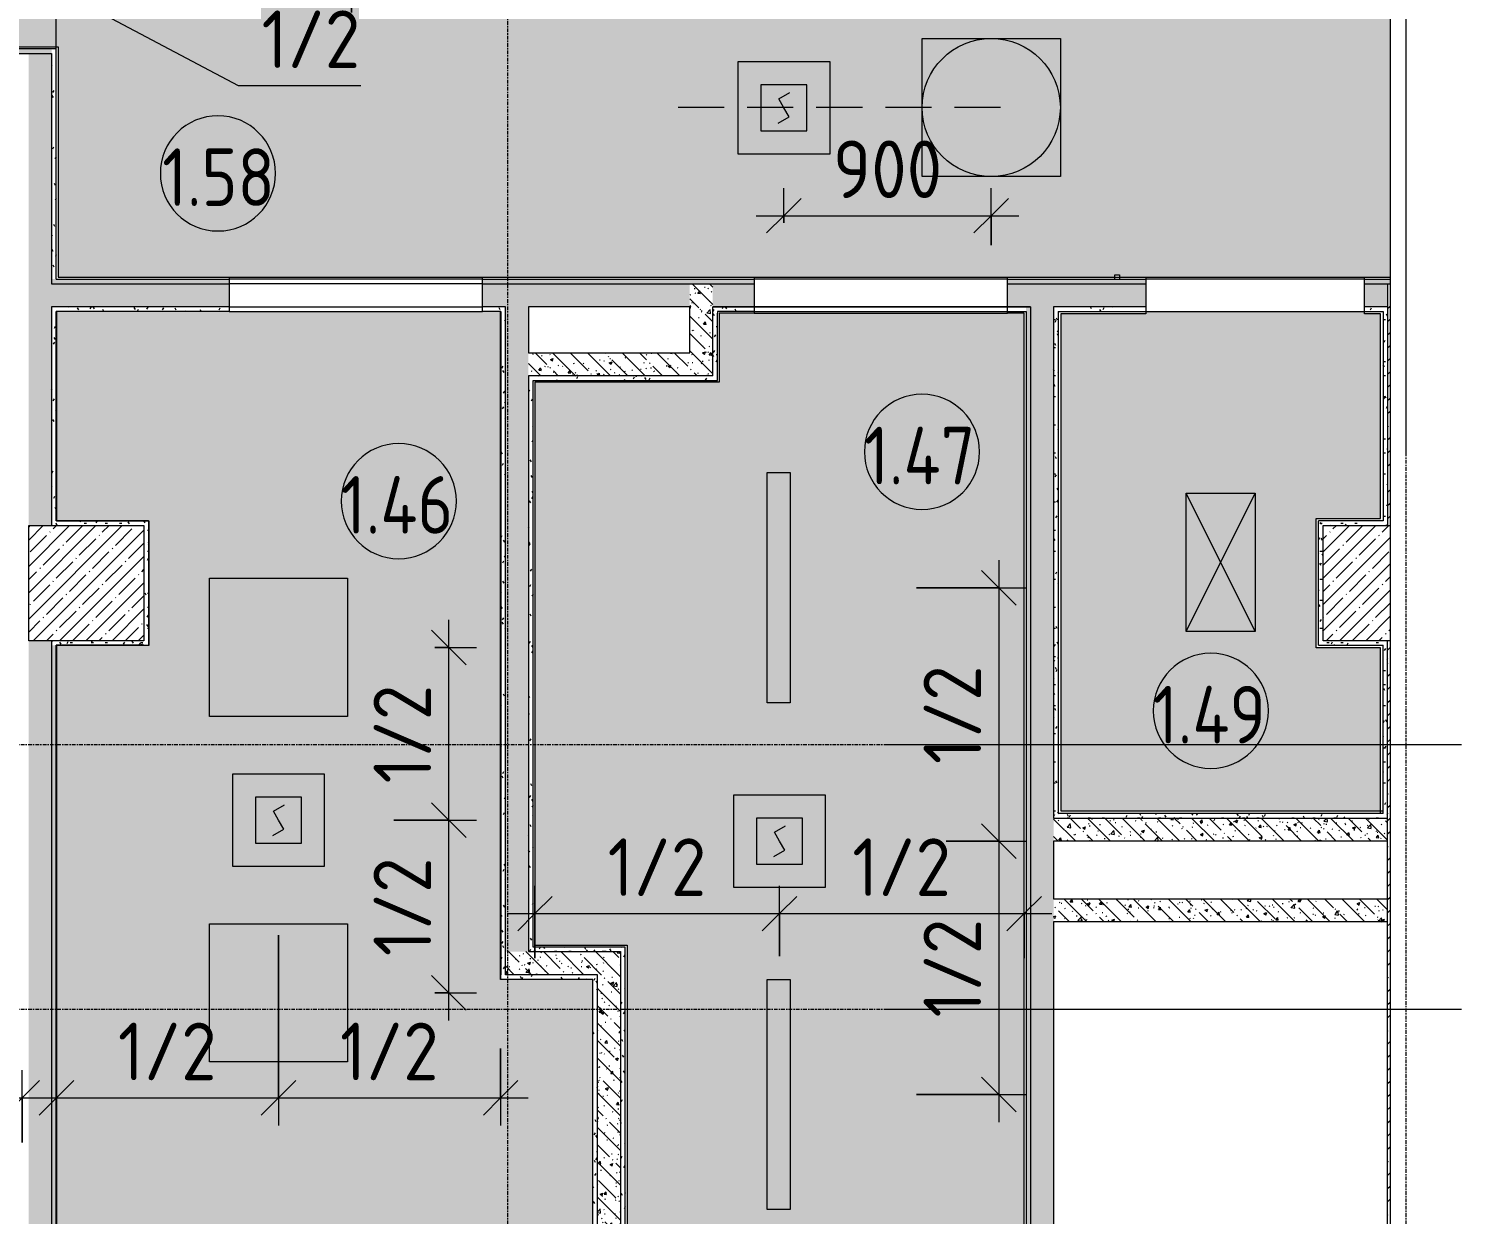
# Model space of a CAD drawing. Header units: millimetres. Extents: x 35928 to 232966, y -8553 to 29000.
# Drawn here: x 78580 to 84800, y 16109 to 21257 of the extents above; entities that cross this region are included whole.
import ezdxf

# ---------------------------------------------------------------- set-up
doc = ezdxf.new("R2010")
doc.units = ezdxf.units.MM
doc.linetypes.add('ADSK_Штрих_ш2 п1', pattern=[300, 200, -100])
doc.linetypes.add('Осевая', pattern=[31.75, 6.35, -4.7625, 15.875, -4.7625])
for name, color, linetype, lineweight in [('A-ANNO-DIMS', 7, 'Continuous', 9), ('A-ANNO-DIMS-100', 7, 'Continuous', 9), ('A-ANNO-NOTE', 7, 'Continuous', 9), ('A-AREA-IDEN', 7, 'Continuous', 9), ('A-DETL-2', 7, 'ADSK_Штрих_ш2 п1', 9), ('A-DETL-GENF', 7, 'Continuous', 9), ('A-WALL', 7, 'Continuous', 9), ('I-WALL', 7, 'Continuous', 9), ('Q-SPCQ', 7, 'Continuous', 9), ('S-COLS', 7, 'Continuous', 9), ('Оси', 7, 'Continuous', 9), ('Оси-2', 7, 'Осевая', 9)]:
    doc.layers.add(name, color=color, linetype=linetype, lineweight=lineweight)
for name, color, linetype, lineweight, true_color in [('A-CLNG-1', 7, 'Continuous', 9, 0xeaeaea), ('A-WALL-1', 7, 'Continuous', 9, 0x3c3c3c), ('A-WALL-FNSH-1', 7, 'Continuous', 9, 0x3c3c3c), ('I-WALL-1', 7, 'Continuous', 9, 0x535353), ('Q-SPCQ-4', 1, 'Continuous', 9, 0xff0000), ('S-COLS-1', 9, 'Continuous', 9, 0x808080), ('S-COLS-2', 7, 'Continuous', 9, 0x3c3c3c)]:
    doc.layers.add(name, color=color, linetype=linetype, lineweight=lineweight, true_color=true_color)
doc.layers.add('A-CLNG-PATT-1', color=7, linetype='Continuous', lineweight=9, transparency=1)
doc.styles.add('GOST Common', font='GOST_Common.ttf', dxfattribs={"width": 0.9, "height": 250})
doc.styles.add('ISOCPEUR', font='isocpeur.ttf', dxfattribs={"width": 0.9, "height": 250})
doc.dimstyles.new('ISO-2_5_0_9К_БОЛЬШОЙ', dxfattribs={"dimscale": 304.8, "dimtxt": 248.995294, "dimasz": 0.492126, "dimexe": 0.393701, "dimexo": 0.984252, "dimgap": 0, "dimtad": 1, "dimdec": 0, "dimrnd": 10, "dimzin": 0, "dimdsep": 46, "dimtxsty": 'ISOCPEUR', "dimblk1": 'OBLIQUE', "dimblk2": 'OBLIQUE', "dimsah": 1, "dimcen": 0.09, "dimdle": 0.393701, "dimazin": 0, "dimtfac": 1, "dimtdec": 4, "dimtix": 1, "dimtmove": 0, "dimatfit": 3, "dimfxl": 1, "dimtvp": 1, "dimtolj": 1, "dimtzin": 0, "dimarcsym": 2})
doc.dimstyles.new('ISO-2_5_0_9К_БОЛЬШОЙ_1', dxfattribs={"dimscale": 304.8, "dimtxt": 248.995294, "dimasz": 0.492126, "dimexe": 0.393701, "dimexo": 0.984252, "dimgap": 0, "dimtad": 1, "dimdec": 0, "dimrnd": 10, "dimzin": 0, "dimdsep": 46, "dimtxsty": 'ISOCPEUR', "dimblk1": 'OBLIQUE', "dimblk2": 'OBLIQUE', "dimsah": 1, "dimcen": 0.09, "dimdle": 0.393701, "dimazin": 0, "dimtfac": 1, "dimtdec": 4, "dimtix": 1, "dimtmove": 1, "dimatfit": 3, "dimfxl": 1, "dimtvp": 1, "dimtolj": 1, "dimtzin": 0, "dimarcsym": 2})
pattern_1 = [(135, (0, 0), (-75.43415, -75.43415), [106.68, -17.78, 3.556, -17.78]), (135, (0, 75.39), (-75.43415, -75.43415), []), (50, (0, 0), (127.52922, -11.15758), [13.335, -146.685]), (355, (0, 0), (-24.66966, 133.74002), [10.668, -117.348]), (100.451, (10.63, -0.93), (102.85973, 122.58178), [11.333, -124.663]), (46.184, (0, 35.56), (189.75516, -29.43036), [20.002, -220.027]), (96.636, (15.81, 33.1), (166.1822, 173.1996), [17, -186.995]), (351.184, (0, 35.56), (166.18393, 173.19757), [16.002, -176.022]), (21, (17.78, 26.67), (106.13027, -71.58603), [13.335, -146.685]), (326, (17.78, 26.67), (43.26188, 128.93175), [10.668, -117.348]), (71.451, (26.62, 20.7), (149.39198, 57.34505), [11.333, -124.663]), (37.5, (0, 0), (2.162228, 59.188357), [3.353, -112.573, 3.353, -115.773, -117.792]), (37.5, (0, 0), (2.162228, 59.188357), [-235.052, 3.353, -114.44]), (7.5, (0, 0), (46.773857, 70.126152), [3.353, -64.567, 3.353, -109.906, -44.894]), (7.5, (0, 0), (46.773857, 70.126152), [-181.178, 3.353, -41.542]), (327.5, (-39.65, 0), (94.91367, -4.010093), [3.353, -41.097, 3.353, -135.331, -184.023]), (327.5, (-39.65, 0), (94.91367, -4.010093), [-183.134, 3.353, -180.67]), (317.5, (-57.43, 0), (103.69057, 17.79882), [3.353, -54.432, 3.353, -88.748, -130.683]), (317.5, (-57.43, 0), (103.69057, 17.79882), [-149.885, 3.353, -127.33])]
pattern_2 = [(45, (0, 0), (-57.02463, 57.02463), []), (45, (57.025, 0), (-57.02463, 57.02463), [100.806, -20.161, 3.353, -16.808])]
pattern_3 = [(0, (0, 0), (121.92, 30.48), [10.058, -81.382, 10.058, -81.382, -487.68]), (0, (0, 0), (121.92, 30.48), [-182.88, 10.058, -172.822, 10.058, -81.382, -213.36]), (0, (0, 0), (121.92, 30.48), [-457.2, 10.058, -50.902, 10.058, -142.342]), (120, (45.72, 15.24), (-87.356454, 90.345817), [10.058, -81.382, 10.058, -81.382, -487.68]), (120, (45.72, 15.24), (-87.356454, 90.345817), [-182.88, 10.058, -172.822, 10.058, -81.382, -213.36]), (120, (45.72, 15.24), (-87.356454, 90.345817), [-457.2, 10.058, -50.902, 10.058, -142.342]), (240, (60.96, 76.2), (-34.563546, -120.825817), [10.058, -81.382, 10.058, -81.382, -487.68]), (240, (60.96, 76.2), (-34.563546, -120.825817), [-182.88, 10.058, -172.822, 10.058, -81.382, -213.36]), (240, (60.96, 76.2), (-34.563546, -120.825817), [-457.2, 10.058, -50.902, 10.058, -142.342])]

# ---------------------------------------------------------------- blocks, each defined once
blk = doc.blocks.new('BSC_Колонна _Прямоугольная - 500х500-V35-Сводный план потолков 1 этажа в осях 12-23')
at = {"layer": 'S-COLS-1'}
h = blk.add_hatch(dxfattribs=at)
h.set_pattern_fill('FP_49', color=256, style=0, pattern_type=2)
h.set_pattern_definition([(45, (-78830, -18850), (-57.02463, 57.02463), []), (45, (-78772.975, -18850), (-57.02463, 57.02463), [100.806, -20.161, 3.353, -16.808])])
h.paths.add_polyline_path([(-250, -250), (250, -250), (250, 250), (-250, 250)])
at = {"layer": 'S-COLS-2'}
for p, q in [((-250, 250), (250, 250)), ((-250, -250), (-250, 250)), ((250, 250), (250, -250)), ((250, -250), (-250, -250))]:
    blk.add_line(p, q, dxfattribs=at)
blk = doc.blocks.new('BSC_Колонна _Прямоугольная - 500х500-V36-Сводный план потолков 1 этажа в осях 12-23')
at = {"layer": 'S-COLS-1'}
h = blk.add_hatch(dxfattribs=at)
h.set_pattern_fill('FP_50', color=256, style=0, pattern_type=2)
h.set_pattern_definition([(45, (-84450, -18850), (-57.02463, 57.02463), []), (45, (-84392.975, -18850), (-57.02463, 57.02463), [100.806, -20.161, 3.353, -16.808])])
h.paths.add_polyline_path([(-250, -250), (40.7, -250), (40.7, 250), (-250, 250)])
at = {"layer": 'S-COLS-2'}
for p, q in [((-250, 250), (40.7, 250)), ((-250, -250), (-250, 250)), ((40.7, -250), (-250, -250))]:
    blk.add_line(p, q, dxfattribs=at)
blk = doc.blocks.new('Извещатель потолочный - Монтируемые на перекрытии-30363648-Сводный план потолков 1 этажа в осях 12-23')
at = {"layer": 'Q-SPCQ'}
for p, q in [((-300, 300), (-300, -100)), ((100, 300), (-300, 300)), ((100, -100), (100, 300)), ((0, 200), (-200, 200)), ((-200, 200), (-200, 0)), ((0, 0), (0, 200)), ((-122.5, 139), (-74.9, 166.5)), ((-100, 100), (-122.5, 139)), ((-77.5, 61), (-100, 100)), ((-200, 0), (0, 0)), ((-125.1, 33.5), (-77.5, 61)), ((-300, -100), (100, -100))]:
    blk.add_line(p, q, dxfattribs=at)
blk = doc.blocks.new('DET_L_Линия разрыва - М100-30654842-Сводный план потолков 1 этажа в осях 12-23')
at = {"layer": 'A-DETL-GENF'}
blk.add_line((24079.7, 0), (12339.9, 0), dxfattribs=at)
blk = doc.blocks.new('Марка_Помещения - Номер-25198446-Сводный план потолков 1 этажа в осях 12-23')
at = {"layer": 'A-AREA-IDEN'}
for start, end in [(360, 180), (180, 360)]:
    blk.add_arc((0, 0), 2.5, start, end, dxfattribs=at)
blk = doc.blocks.new('DIMBLOCK117-Сводный план потолков 1 этажа в осях 12-23')
at = {"layer": 'A-ANNO-DIMS-100'}
for p, q in [((77181, 21400), (77181, 21611.6)), ((79981, 21327.5), (79981, 21611.6)), ((77181, 21491.6), (80101, 21491.6)), ((77181, 21491.6), (77181, 21400)), ((79491.1, 21009.9), (78581, 21491.6)), ((79981, 21491.6), (79981, 21327.5)), ((80022.1, 21009.9), (79491.1, 21009.9))]:
    blk.add_line(p, q, dxfattribs=at)
at = {"layer": 'A-ANNO-DIMS-100', "lineweight": 20}
for p, q in [((77181, 21491.6), (77256, 21566.6)), ((79981, 21491.6), (80056, 21566.6)), ((77181, 21491.6), (77106, 21416.6)), ((79981, 21491.6), (79906, 21416.6))]:
    blk.add_line(p, q, dxfattribs=at)
at = {"layer": 'A-ANNO-DIMS-100', "color": 0, "insert": (79591.1, 21336.5), "char_height": 250, "width": 517.144, "attachment_point": 1, "line_spacing_factor": 1.149209, "style": 'ISOCPEUR'}
blk.add_mtext('1/2', dxfattribs=at)
blk = doc.blocks.new('_Oblique')
at = {"color": 0, "linetype": 'ByBlock', "lineweight": -2}
blk.add_line((-0.5, -0.5), (0.5, 0.5), dxfattribs=at)
blk = doc.blocks.new('DIMBLOCK134-Сводный план потолков 1 этажа в осях 12-23')
at = {"layer": 'A-ANNO-DIMS-100'}
for p, q in [((81859, 20414), (81859, 20565.3)), ((82759, 20317.5), (82759, 20565.3)), ((81739, 20445.3), (82879, 20445.3)), ((81859, 20445.3), (81859, 20414)), ((82759, 20445.3), (82759, 20317.5))]:
    blk.add_line(p, q, dxfattribs=at)
at = {"layer": 'A-ANNO-DIMS-100', "lineweight": 20}
for p, q in [((81859, 20445.3), (81934, 20520.3)), ((82759, 20445.3), (82834, 20520.3)), ((81859, 20445.3), (81784, 20370.3)), ((82759, 20445.3), (82684, 20370.3))]:
    blk.add_line(p, q, dxfattribs=at)
at = {"layer": 'A-ANNO-DIMS-100', "color": 0, "insert": (82072, 20772), "char_height": 250, "width": 568.858, "attachment_point": 1, "line_spacing_factor": 1.149209, "style": 'ISOCPEUR'}
blk.add_mtext('900', dxfattribs=at)
blk = doc.blocks.new('DIMBLOCK146-Сводный план потолков 1 этажа в осях 12-23')
at = {"layer": 'A-ANNO-DIMS-100'}
for p, q in [((77499.8, 17971), (77499.8, 16495.1)), ((77499.8, 16615.1), (77499.8, 17971)), ((78551.8, 16421.2), (78551.8, 16735.1)), ((77499.8, 16615.1), (78671.8, 16615.1)), ((78551.8, 16615.1), (78551.8, 16421.2))]:
    blk.add_line(p, q, dxfattribs=at)
at = {"layer": 'A-ANNO-DIMS-100', "lineweight": 20}
for p, q in [((77499.8, 16615.1), (77574.8, 16690.1)), ((78551.8, 16615.1), (78626.8, 16690.1)), ((77499.8, 16615.1), (77424.8, 16540.1)), ((78551.8, 16615.1), (78476.8, 16540.1))]:
    blk.add_line(p, q, dxfattribs=at)
at = {"layer": 'A-ANNO-DIMS-100', "color": 0, "insert": (77810.3, 16941.7), "char_height": 250, "width": 517.144, "attachment_point": 1, "line_spacing_factor": 1.149209, "style": 'ISOCPEUR'}
blk.add_mtext('1/2', dxfattribs=at)
blk = doc.blocks.new('DIMBLOCK147-Сводный план потолков 1 этажа в осях 12-23')
at = {"layer": 'A-ANNO-DIMS-100'}
for p, q in [((79664.9, 17321), (79664.9, 16495.1)), ((79664.9, 16615.1), (79664.9, 17321)), ((78700.8, 16421.2), (78700.8, 16735.1)), ((78580.8, 16615.1), (79664.9, 16615.1)), ((78700.8, 16615.1), (78700.8, 16421.2))]:
    blk.add_line(p, q, dxfattribs=at)
at = {"layer": 'A-ANNO-DIMS-100', "lineweight": 20}
for p, q in [((78700.8, 16615.1), (78775.8, 16690.1)), ((79664.9, 16615.1), (79739.9, 16690.1)), ((78700.8, 16615.1), (78625.8, 16540.1)), ((79664.9, 16615.1), (79589.9, 16540.1))]:
    blk.add_line(p, q, dxfattribs=at)
at = {"layer": 'A-ANNO-DIMS-100', "color": 0, "insert": (78967.4, 16941.7), "char_height": 250, "width": 517.144, "attachment_point": 1, "line_spacing_factor": 1.149209, "style": 'ISOCPEUR'}
blk.add_mtext('1/2', dxfattribs=at)
blk = doc.blocks.new('DIMBLOCK148-Сводный план потолков 1 этажа в осях 12-23')
at = {"layer": 'A-ANNO-DIMS-100'}
for p, q in [((79664.9, 17321), (79664.9, 16495.1)), ((79664.9, 16615.1), (79664.9, 17321)), ((80629, 16829), (80629, 16495.1)), ((80629, 16615.1), (80629, 16829)), ((79664.9, 16615.1), (80749, 16615.1))]:
    blk.add_line(p, q, dxfattribs=at)
at = {"layer": 'A-ANNO-DIMS-100', "lineweight": 20}
for p, q in [((79664.9, 16615.1), (79739.9, 16690.1)), ((80629, 16615.1), (80704, 16690.1)), ((79664.9, 16615.1), (79589.9, 16540.1)), ((80629, 16615.1), (80554, 16540.1))]:
    blk.add_line(p, q, dxfattribs=at)
at = {"layer": 'A-ANNO-DIMS-100', "color": 0, "insert": (79931.5, 16941.7), "char_height": 250, "width": 517.144, "attachment_point": 1, "line_spacing_factor": 1.149209, "style": 'ISOCPEUR'}
blk.add_mtext('1/2', dxfattribs=at)
blk = doc.blocks.new('DIMBLOCK149-Сводный план потолков 1 этажа в осях 12-23')
at = {"layer": 'A-ANNO-DIMS-100', "lineweight": 20}
for p, q in [((80404, 17821), (80329, 17896)), ((80404, 17821), (80479, 17746)), ((80404, 17071), (80329, 17146)), ((80404, 17071), (80479, 16996))]:
    blk.add_line(p, q, dxfattribs=at)
at = {"layer": 'A-ANNO-DIMS-100'}
for p, q in [((80164.9, 17821), (80524, 17821)), ((80404, 17821), (80164.9, 17821)), ((80404, 16951), (80404, 17821)), ((80343.2, 17071), (80524, 17071)), ((80404, 17071), (80343.2, 17071))]:
    blk.add_line(p, q, dxfattribs=at)
at = {"layer": 'A-ANNO-DIMS-100', "color": 0, "insert": (80077.4, 17230.5), "char_height": 250, "width": 517.144, "attachment_point": 1, "rotation": 90, "line_spacing_factor": 1.149209, "style": 'ISOCPEUR'}
blk.add_mtext('1/2', dxfattribs=at)
blk = doc.blocks.new('DIMBLOCK150-Сводный план потолков 1 этажа в осях 12-23')
at = {"layer": 'A-ANNO-DIMS-100'}
for p, q in [((80404, 17821), (80404, 18691)), ((80343.2, 18571), (80524, 18571)), ((80404, 18571), (80343.2, 18571)), ((80164.9, 17821), (80524, 17821)), ((80404, 17821), (80164.9, 17821))]:
    blk.add_line(p, q, dxfattribs=at)
at = {"layer": 'A-ANNO-DIMS-100', "lineweight": 20}
for p, q in [((80404, 18571), (80329, 18646)), ((80404, 18571), (80479, 18496)), ((80404, 17821), (80329, 17896)), ((80404, 17821), (80479, 17746))]:
    blk.add_line(p, q, dxfattribs=at)
at = {"layer": 'A-ANNO-DIMS-100', "color": 0, "insert": (80077.4, 17980.5), "char_height": 250, "width": 517.144, "attachment_point": 1, "rotation": 90, "line_spacing_factor": 1.149209, "style": 'ISOCPEUR'}
blk.add_mtext('1/2', dxfattribs=at)
blk = doc.blocks.new('DIMBLOCK151-Сводный план потолков 1 этажа в осях 12-23')
at = {"layer": 'A-ANNO-DIMS-100'}
for p, q in [((82791.8, 18950), (82791.8, 17729.9)), ((82434, 18830), (82911.8, 18830)), ((82791.8, 18830), (82434, 18830)), ((82563.3, 17729.9), (82911.8, 17729.9)), ((82791.8, 17729.9), (82563.3, 17729.9))]:
    blk.add_line(p, q, dxfattribs=at)
at = {"layer": 'A-ANNO-DIMS-100', "lineweight": 20}
for p, q in [((82791.8, 18830), (82716.8, 18905)), ((82791.8, 18830), (82866.8, 18755)), ((82791.8, 17729.9), (82716.8, 17804.9)), ((82791.8, 17729.9), (82866.8, 17654.9))]:
    blk.add_line(p, q, dxfattribs=at)
at = {"layer": 'A-ANNO-DIMS-100', "color": 0, "insert": (82465.2, 18064.5), "char_height": 250, "width": 517.144, "attachment_point": 1, "rotation": 90, "line_spacing_factor": 1.149209, "style": 'ISOCPEUR'}
blk.add_mtext('1/2', dxfattribs=at)
blk = doc.blocks.new('DIMBLOCK152-Сводный план потолков 1 этажа в осях 12-23')
at = {"layer": 'A-ANNO-DIMS-100', "lineweight": 20}
for p, q in [((82791.8, 17729.9), (82716.8, 17804.9)), ((82791.8, 17729.9), (82866.8, 17654.9)), ((82791.8, 16629.8), (82716.8, 16704.8)), ((82791.8, 16629.8), (82866.8, 16554.8))]:
    blk.add_line(p, q, dxfattribs=at)
at = {"layer": 'A-ANNO-DIMS-100'}
for p, q in [((82563.3, 17729.9), (82911.8, 17729.9)), ((82791.8, 17729.9), (82563.3, 17729.9)), ((82791.8, 17729.9), (82791.8, 16509.8)), ((82434, 16629.8), (82911.8, 16629.8)), ((82791.8, 16629.8), (82434, 16629.8))]:
    blk.add_line(p, q, dxfattribs=at)
at = {"layer": 'A-ANNO-DIMS-100', "color": 0, "insert": (82465.2, 16964.3), "char_height": 250, "width": 517.144, "attachment_point": 1, "rotation": 90, "line_spacing_factor": 1.149209, "style": 'ISOCPEUR'}
blk.add_mtext('1/2', dxfattribs=at)
blk = doc.blocks.new('DIMBLOCK153-Сводный план потолков 1 этажа в осях 12-23')
at = {"layer": 'A-ANNO-DIMS-100'}
for p, q in [((80778, 17221.2), (80778, 17535.1)), ((81840, 17229.9), (81840, 17535.1)), ((80658, 17415.1), (81840, 17415.1)), ((80778, 17415.1), (80778, 17221.2)), ((81840, 17415.1), (81840, 17229.9))]:
    blk.add_line(p, q, dxfattribs=at)
at = {"layer": 'A-ANNO-DIMS-100', "lineweight": 20}
for p, q in [((80778, 17415.1), (80853, 17490.1)), ((81840, 17415.1), (81915, 17490.1)), ((80778, 17415.1), (80703, 17340.1)), ((81840, 17415.1), (81765, 17340.1))]:
    blk.add_line(p, q, dxfattribs=at)
at = {"layer": 'A-ANNO-DIMS-100', "color": 0, "insert": (81093.5, 17741.7), "char_height": 250, "width": 517.144, "attachment_point": 1, "line_spacing_factor": 1.149209, "style": 'ISOCPEUR'}
blk.add_mtext('1/2', dxfattribs=at)
blk = doc.blocks.new('DIMBLOCK154-Сводный план потолков 1 этажа в осях 12-23')
at = {"layer": 'A-ANNO-DIMS-100'}
for p, q in [((81840, 17229.9), (81840, 17535.1)), ((82902, 17221.2), (82902, 17535.1)), ((81840, 17415.1), (83022, 17415.1)), ((81840, 17415.1), (81840, 17229.9)), ((82902, 17415.1), (82902, 17221.2))]:
    blk.add_line(p, q, dxfattribs=at)
at = {"layer": 'A-ANNO-DIMS-100', "lineweight": 20}
for p, q in [((81840, 17415.1), (81915, 17490.1)), ((82902, 17415.1), (82977, 17490.1)), ((81840, 17415.1), (81765, 17340.1)), ((82902, 17415.1), (82827, 17340.1))]:
    blk.add_line(p, q, dxfattribs=at)
at = {"layer": 'A-ANNO-DIMS-100', "color": 0, "insert": (82155.5, 17741.7), "char_height": 250, "width": 517.144, "attachment_point": 1, "line_spacing_factor": 1.149209, "style": 'ISOCPEUR'}
blk.add_mtext('1/2', dxfattribs=at)

msp = doc.modelspace()

# ---------------------------------------------------------------- hatches: boundary and pattern name
at = {"layer": 'A-CLNG-PATT-1'}
h = msp.add_hatch(color=256, dxfattribs=at)
h.paths.add_polyline_path([(81902.3, 20178), (83295.5, 20178), (83295.5, 20188), (83315.5, 20188), (83315.5, 20178), (84490.7, 20178), (84490.7, 21652), (82302, 21652), (82302, 22672), (68282, 22672), (68282, 25864.5), (68266.1, 25822.6), (68238.7, 25782.9), (68202.6, 25750.9), (68159.9, 25728.5), (68113.1, 25717), (68064.9, 25717), (68018.1, 25728.5), (67975.4, 25750.9), (67939.3, 25782.9), (67911.9, 25822.6), (67894.8, 25867.6), (67889, 25915.5), (67894.8, 25963.4), (67911.9, 26008.4), (67939.3, 26048.1), (67975.4, 26080.1), (68018.1, 26102.5), (68064.9, 26114), (68113.1, 26114), (68159.9, 26102.5), (68202.6, 26080.1), (68238.7, 26048.1), (68266.1, 26008.4), (68282, 25966.5), (68282, 26852), (68202, 26852), (68202, 26860), (67111, 26860), (67110, 26852), (66788, 26852), (66788, 26472), (66132, 26472), (66132, 26859), (60788, 26859), (60788, 26472), (60132, 26472), (60132, 26852), (57578, 26852), (57578, 25558), (57958, 25558), (57958, 24978), (58130, 24978), (58130, 24970), (66788, 24970.5), (66788, 22672), (66288, 22672), (66288, 21178), (78707.8, 21178), (78707.8, 20178), (81730, 20178)])
h.paths.add_polyline_path([(78700.8, 21925), (78695, 21877.1), (78677.9, 21832.1), (78650.5, 21792.4), (78614.4, 21760.4), (78571.7, 21738), (78524.9, 21726.5), (78476.7, 21726.5), (78429.9, 21738), (78387.2, 21760.4), (78351.1, 21792.4), (78323.7, 21832.1), (78306.6, 21877.1), (78300.8, 21925), (78306.6, 21972.9), (78323.7, 22017.9), (78351.1, 22057.6), (78387.2, 22089.6), (78429.9, 22112), (78476.7, 22123.5), (78524.9, 22123.5), (78571.7, 22112), (78614.4, 22089.6), (78650.5, 22057.6), (78677.9, 22017.9), (78695, 21972.9), (78697.2, 21954.9)])
h.paths.add_polyline_path([(78876.7, 21726.5), (78829.9, 21738), (78787.2, 21760.4), (78751.1, 21792.4), (78723.7, 21832.1), (78706.6, 21877.1), (78700.8, 21925), (78706.6, 21972.9), (78723.7, 22017.9), (78751.1, 22057.6), (78787.2, 22089.6), (78829.9, 22112), (78876.7, 22123.5), (78924.9, 22123.5), (78971.7, 22112), (79014.4, 22089.6), (79050.5, 22057.6), (79077.9, 22017.9), (79095, 21972.9), (79100.8, 21925), (79095, 21877.1), (79077.9, 21832.1), (79050.5, 21792.4), (79014.4, 21760.4), (78971.7, 21738), (78924.9, 21726.5)])
h = msp.add_hatch(color=256, dxfattribs=at)
h.paths.add_polyline_path([(84380, 20178), (84490.7, 20178), (84490.7, 21652), (82302, 21652), (82302, 22672), (68282, 22672), (68282, 26852), (68202, 26852), (68202, 26860), (67111, 26860), (67110, 26852), (66788, 26852), (66788, 26472), (66132, 26472), (66132, 26859), (60788, 26859), (60788, 26472), (60132, 26472), (60132, 26852), (57578, 26852), (57578, 25558), (57958, 25558), (57958, 24978), (58130, 24978), (58130, 24950), (60770, 24950), (60770, 24955), (61865, 24955), (61865, 24950), (61935, 24950), (61935, 24955), (63055, 24955), (63055, 24950), (63125, 24950), (63125, 24955), (64245, 24955), (64245, 24950), (64315, 24950), (64315, 24955), (65435, 24955), (65435, 24950), (65505, 24950), (65505, 24955), (66590, 24955), (66590, 24950), (66760, 24950), (66760, 24960), (66780, 24960), (66780, 24970.5), (66788, 24970.5), (66788, 22672), (66288, 22672), (66288, 21178), (78707.8, 21178), (78707.8, 20178), (83295.5, 20178), (83295.5, 20188), (83315.5, 20188), (83315.5, 20178), (83430, 20178)])
h.paths.add_polyline_path([(58130, 24810), (58140, 24810.4), (58140, 24850), (58130, 24850)])
h.paths.add_polyline_path([(60600, 24830), (60610, 24830), (60610, 24850), (60600, 24850)])
for points in [[(81029, 15670), (81030, 15670), (81029, 17130), (80630, 17130), (80629, 20030), (78699.8, 20029), (78700.8, 19120), (79100, 19120), (79100, 18580), (78699.8, 18579), (78700.8, 15670), (80449.7, 15670)], [(84431.9, 17861), (84449, 17861), (84449, 18569), (84169, 18569), (84169, 19131), (84449, 19131), (84448.8, 20019), (84380, 20019), (84380, 20030), (83430, 20030), (83430, 20019), (83061, 20019), (83061, 17861), (83354.8, 17861)], [(81178, 15278), (82902, 15278), (82902, 20022), (81578, 20022), (81578, 19722), (80778, 19722), (80778, 17278), (81178, 17278), (81178, 15570.6)]]:
    msp.add_hatch(color=256, dxfattribs=at).paths.add_polyline_path(points)
at = {"layer": 'I-WALL'}
h = msp.add_hatch(dxfattribs=at)
h.set_pattern_fill('FP_58', color=256, style=0, pattern_type=2)
h.set_pattern_definition(pattern_3)
h.paths.add_polyline_path([(78679.8, 21150), (78679.8, 21170), (78379.8, 21170), (78379.8, 21150), (78579.8, 21150)])
h.paths.add_polyline_path([(77279.8, 21150), (77279.8, 21170), (76169.8, 21170), (76169.8, 21150)])
h.paths.add_polyline_path([(74719.8, 21150), (74719.8, 21170), (70210, 21170), (70210, 21150), (74639.6, 21150)])
h.paths.add_polyline_path([(69060, 21150), (69060, 21170), (68295, 21170), (68295, 21150), (68829.5, 21150)])
h.paths.add_polyline_path([(67145, 21150), (67145, 21170), (66260, 21170), (66260, 21150)])
h = msp.add_hatch(dxfattribs=at)
h.set_pattern_fill('FP_22', color=256, style=0, pattern_type=2)
h.set_pattern_definition(pattern_1)
h.paths.add_polyline_path([(78579.8, 15150), (78580, 15150.8), (78580, 15650), (78679.8, 15650), (78679.8, 18600), (78580, 18600), (78580, 19100), (78679.8, 19100), (78679.8, 21150), (78579.8, 21150), (78579.8, 15570.6)])
h = msp.add_hatch(dxfattribs=at)
h.set_pattern_fill('FP_58', color=256, style=0, pattern_type=2)
h.set_pattern_definition(pattern_3)
h.paths.add_polyline_path([(78679.8, 20170), (78699.8, 20170), (78699.8, 21170), (78679.8, 21170), (78679.8, 21142.5)])
h = msp.add_hatch(dxfattribs=at)
h.set_pattern_fill('FP_58', color=256, style=0, pattern_type=2)
h.set_pattern_definition(pattern_3)
h.paths.add_polyline_path([(84480, 20150), (84490.7, 20150.2), (84490.7, 20170), (84380, 20170), (84380, 20150)])
h.paths.add_polyline_path([(83430, 20150), (83430, 20170), (82830, 20170), (82830, 20150), (83354.8, 20150)])
h.paths.add_polyline_path([(81550, 20150), (81730, 20150), (81730, 20170), (80550, 20170), (80550, 20150), (81176, 20150)])
h.paths.add_polyline_path([(79450, 20150), (79450, 20170), (78679.8, 20170), (78679.8, 20150), (78997.2, 20150)])
h = msp.add_hatch(dxfattribs=at)
h.set_pattern_fill('FP_22', color=256, style=0, pattern_type=2)
h.set_pattern_definition(pattern_1)
h.paths.add_polyline_path([(81450, 20050), (81450, 20150), (80550, 20150), (80550, 20050), (81176, 20050)])
h.paths.add_polyline_path([(79450, 20050), (79450, 20150), (78679.8, 20150), (78679.8, 20050), (78997.2, 20050)])
h = msp.add_hatch(dxfattribs=at)
h.set_pattern_fill('FP_22', color=256, style=0, pattern_type=2)
h.set_pattern_definition(pattern_1)
h.paths.add_polyline_path([(81550, 19750), (81550, 20150), (81450, 20150), (81450, 19750)])
h = msp.add_hatch(dxfattribs=at)
h.set_pattern_fill('FP_22', color=256, style=0, pattern_type=2)
h.set_pattern_definition(pattern_1)
h.paths.add_polyline_path([(84380, 20050), (84480, 20050), (84480, 20150), (84380, 20150)])
h.paths.add_polyline_path([(83030, 20050), (83430, 20050), (83430, 20150), (82830, 20150), (82830, 20050), (82930, 20050)])
h.paths.add_polyline_path([(81550, 20050), (81730, 20050), (81730, 20150), (81550, 20150)])
h = msp.add_hatch(dxfattribs=at)
h.set_pattern_fill('FP_1', color=256, style=0, pattern_type=2)
h.set_pattern_definition(pattern_2)
h.paths.add_polyline_path([(84490.7, 19100), (84490.7, 20150), (84480, 20150), (84480, 19100)])
h = msp.add_hatch(dxfattribs=at)
h.set_pattern_fill('FP_58', color=256, style=0, pattern_type=2)
h.set_pattern_definition(pattern_3)
h.paths.add_polyline_path([(78679.8, 19100), (78699.8, 19100), (78699.8, 20050), (78679.8, 20050), (78679.8, 19285.2)])
h = msp.add_hatch(dxfattribs=at)
h.set_pattern_fill('FP_58', color=256, style=0, pattern_type=2)
h.set_pattern_definition(pattern_3)
h.paths.add_polyline_path([(80630, 20030), (80630, 20050), (80550, 20050), (80550, 20030), (80629, 20030)])
h.paths.add_polyline_path([(79450, 20030), (79450, 20050), (78699.8, 20050), (78699.8, 20030), (78997.2, 20030)])
h = msp.add_hatch(dxfattribs=at)
h.set_pattern_fill('FP_58', color=256, style=0, pattern_type=2)
h.set_pattern_definition(pattern_3)
h.paths.add_polyline_path([(80650, 17150), (80650, 20050), (80630, 20050), (80630, 17150)])
h = msp.add_hatch(dxfattribs=at)
h.set_pattern_fill('FP_22', color=256, style=0, pattern_type=2)
h.set_pattern_definition(pattern_1)
h.paths.add_polyline_path([(80650, 17250), (80750, 17250), (80750, 20050), (80650, 20050), (80650, 17427.9)])
h = msp.add_hatch(dxfattribs=at)
h.set_pattern_fill('FP_58', color=256, style=0, pattern_type=2)
h.set_pattern_definition(pattern_3)
h.paths.add_polyline_path([(81570, 19730), (81570, 20050), (81550, 20050), (81550, 19730)])
h = msp.add_hatch(dxfattribs=at)
h.set_pattern_fill('FP_58', color=256, style=0, pattern_type=2)
h.set_pattern_definition(pattern_3)
h.paths.add_polyline_path([(82910, 20030), (82910, 20050), (82830, 20050), (82830, 20030), (82902, 20030)])
h.paths.add_polyline_path([(81570, 20030), (81730, 20030), (81730, 20050), (81570, 20050)])
h = msp.add_hatch(dxfattribs=at)
h.set_pattern_fill('FP_58', color=256, style=0, pattern_type=2)
h.set_pattern_definition(pattern_3)
h.paths.add_polyline_path([(82930, 15270), (82930, 20050), (82910, 20050), (82910, 15270)])
h = msp.add_hatch(dxfattribs=at)
h.set_pattern_fill('FP_22', color=256, style=0, pattern_type=2)
h.set_pattern_definition(pattern_1)
h.paths.add_polyline_path([(83030, 15250), (83030, 20050), (82930, 20050), (82930, 15250)])
h = msp.add_hatch(dxfattribs=at)
h.set_pattern_fill('FP_58', color=256, style=0, pattern_type=2)
h.set_pattern_definition(pattern_3)
h.paths.add_polyline_path([(83061, 20030), (83430, 20030), (83430, 20050), (83030, 20050), (83030, 20030), (83050, 20030)])
h.paths.add_polyline_path([(84480, 20030), (84480, 20050), (84380, 20050), (84380, 20030), (84460, 20030)])
h = msp.add_hatch(dxfattribs=at)
h.set_pattern_fill('FP_58', color=256, style=0, pattern_type=2)
h.set_pattern_definition(pattern_3)
h.paths.add_polyline_path([(83030, 17830), (83050, 17830), (83050, 20030), (83030, 20030), (83030, 19285.2)])
h = msp.add_hatch(dxfattribs=at)
h.set_pattern_fill('FP_58', color=256, style=0, pattern_type=2)
h.set_pattern_definition(pattern_3)
h.paths.add_polyline_path([(84460, 19120), (84480, 19120), (84480, 20030), (84460, 20030), (84460, 19131)])
h = msp.add_hatch(dxfattribs=at)
h.set_pattern_fill('FP_22', color=256, style=0, pattern_type=2)
h.set_pattern_definition(pattern_1)
h.paths.add_polyline_path([(81450, 19750), (81450, 19850), (80750, 19850), (80750, 19750), (81176, 19750)])
h = msp.add_hatch(dxfattribs=at)
h.set_pattern_fill('FP_58', color=256, style=0, pattern_type=2)
h.set_pattern_definition(pattern_3)
h.paths.add_polyline_path([(81550, 19730), (81550, 19750), (80750, 19750), (80750, 19730), (81176, 19730)])
h = msp.add_hatch(dxfattribs=at)
h.set_pattern_fill('FP_58', color=256, style=0, pattern_type=2)
h.set_pattern_definition(pattern_3)
h.paths.add_polyline_path([(80770, 17250), (80770, 19730), (80750, 19730), (80750, 17250)])
h = msp.add_hatch(dxfattribs=at)
h.set_pattern_fill('FP_58', color=256, style=0, pattern_type=2)
h.set_pattern_definition(pattern_3)
h.paths.add_polyline_path([(79100, 19100), (79100, 19120), (78699.8, 19120), (78699.8, 19100), (79080, 19100)])
h = msp.add_hatch(dxfattribs=at)
h.set_pattern_fill('FP_58', color=256, style=0, pattern_type=2)
h.set_pattern_definition(pattern_3)
h.paths.add_polyline_path([(79080, 18580), (79100, 18580), (79100, 19100), (79080, 19100), (79080, 18600)])
h = msp.add_hatch(dxfattribs=at)
h.set_pattern_fill('FP_58', color=256, style=0, pattern_type=2)
h.set_pattern_definition(pattern_3)
h.paths.add_polyline_path([(84200, 18600), (84200, 19120), (84180, 19120), (84180, 18600)])
h = msp.add_hatch(dxfattribs=at)
h.set_pattern_fill('FP_58', color=256, style=0, pattern_type=2)
h.set_pattern_definition(pattern_3)
h.paths.add_polyline_path([(84480, 19100), (84480, 19120), (84200, 19120), (84200, 19100)])
h = msp.add_hatch(dxfattribs=at)
h.set_pattern_fill('FP_58', color=256, style=0, pattern_type=2)
h.set_pattern_definition(pattern_3)
h.paths.add_polyline_path([(78699.8, 18580), (79080, 18580), (79080, 18600), (78679.8, 18600), (78679.8, 18580)])
h = msp.add_hatch(dxfattribs=at)
h.set_pattern_fill('FP_58', color=256, style=0, pattern_type=2)
h.set_pattern_definition(pattern_3)
h.paths.add_polyline_path([(84460, 18580), (84460, 18600), (84180, 18600), (84180, 18580), (84449, 18580)])
h = msp.add_hatch(dxfattribs=at)
h.set_pattern_fill('FP_58', color=256, style=0, pattern_type=2)
h.set_pattern_definition(pattern_3)
h.paths.add_polyline_path([(84460, 17850), (84480, 17850), (84480, 18600), (84460, 18600), (84460, 17861)])
h = msp.add_hatch(dxfattribs=at)
h.set_pattern_fill('FP_1', color=256, style=0, pattern_type=2)
h.set_pattern_definition(pattern_2)
h.paths.add_polyline_path([(84480, 15650), (84490.7, 15650), (84490.7, 18600), (84480, 18600), (84480, 17380)])
h = msp.add_hatch(dxfattribs=at)
h.set_pattern_fill('FP_58', color=256, style=0, pattern_type=2)
h.set_pattern_definition(pattern_3)
h.paths.add_polyline_path([(78699.8, 15650), (78699.8, 18580), (78679.8, 18580), (78679.8, 15650)])
h = msp.add_hatch(dxfattribs=at)
h.set_pattern_fill('FP_22', color=256, style=0, pattern_type=2)
h.set_pattern_definition(pattern_1)
h.paths.add_polyline_path([(84480, 17730), (84480, 17830), (83030, 17830), (83030, 17730), (83354.8, 17730)])
h = msp.add_hatch(dxfattribs=at)
h.set_pattern_fill('FP_58', color=256, style=0, pattern_type=2)
h.set_pattern_definition(pattern_3)
h.paths.add_polyline_path([(84480, 17830), (84480, 17850), (83050, 17850), (83050, 17830), (83354.8, 17830)])
h = msp.add_hatch(dxfattribs=at)
h.set_pattern_fill('FP_22', color=256, style=0, pattern_type=2)
h.set_pattern_definition(pattern_1)
h.paths.add_polyline_path([(84480, 17380), (84480, 17480), (83030, 17480), (83030, 17380)])
h = msp.add_hatch(dxfattribs=at)
h.set_pattern_fill('FP_22', color=256, style=0, pattern_type=2)
h.set_pattern_definition(pattern_1)
h.paths.add_polyline_path([(81150, 17150), (81150, 17250), (80650, 17250), (80650, 17150), (81050, 17150)])
h = msp.add_hatch(dxfattribs=at)
h.set_pattern_fill('FP_58', color=256, style=0, pattern_type=2)
h.set_pattern_definition(pattern_3)
h.paths.add_polyline_path([(81170, 17250), (81170, 17270), (80770, 17270), (80770, 17250), (81150, 17250)])
h = msp.add_hatch(dxfattribs=at)
h.set_pattern_fill('FP_58', color=256, style=0, pattern_type=2)
h.set_pattern_definition(pattern_3)
h.paths.add_polyline_path([(81170, 15250), (81170, 17250), (81150, 17250), (81150, 15250)])
h = msp.add_hatch(dxfattribs=at)
h.set_pattern_fill('FP_58', color=256, style=0, pattern_type=2)
h.set_pattern_definition(pattern_3)
h.paths.add_polyline_path([(81030, 17130), (81030, 17150), (80630, 17150), (80630, 17130), (81029, 17130)])
h = msp.add_hatch(dxfattribs=at)
h.set_pattern_fill('FP_58', color=256, style=0, pattern_type=2)
h.set_pattern_definition(pattern_3)
h.paths.add_polyline_path([(81030, 15670), (81050, 15670), (81050, 17150), (81030, 17150), (81030, 15683)])
h = msp.add_hatch(dxfattribs=at)
h.set_pattern_fill('FP_22', color=256, style=0, pattern_type=2)
h.set_pattern_definition(pattern_1)
h.paths.add_polyline_path([(81150, 15250), (81150, 17150), (81050, 17150), (81050, 15250)])

# ---------------------------------------------------------------- linework, layer by layer
at = {"layer": 'A-ANNO-NOTE'}
for p, q in [((82459, 21215), (83059, 21215)), ((82459, 20615), (82459, 21215)), ((83059, 21215), (83059, 20615)), ((83059, 20615), (82459, 20615)), ((81786.5, 18330), (81786.5, 19330)), ((81786.5, 19330), (81886.5, 19330)), ((81886.5, 19330), (81886.5, 18330)), ((83605, 18640), (83605, 19240)), ((83605, 19240), (83905, 19240)), ((83905, 18640), (83605, 19240)), ((83605, 18640), (83905, 19240)), ((83905, 19240), (83905, 18640)), ((79364.9, 18871), (79964.9, 18871)), ((79364.9, 18271), (79364.9, 18871)), ((79964.9, 18871), (79964.9, 18271)), ((83905, 18640), (83605, 18640)), ((81886.5, 18330), (81786.5, 18330)), ((79964.9, 18271), (79364.9, 18271)), ((79364.9, 17371), (79964.9, 17371)), ((79364.9, 16771), (79364.9, 17371)), ((79964.9, 17371), (79964.9, 16771)), ((81786.5, 16129.8), (81786.5, 17129.8)), ((81786.5, 17129.8), (81886.5, 17129.8)), ((81886.5, 17129.8), (81886.5, 16129.8)), ((79964.9, 16771), (79364.9, 16771)), ((81886.5, 16129.8), (81786.5, 16129.8))]:
    msp.add_line(p, q, dxfattribs=at)
msp.add_circle((82759, 20915), 300, dxfattribs=at)
at = {"layer": 'A-CLNG-1'}
for p, q in [((67377, 21178), (78707.8, 21178)), ((78997.2, 20178), (83295.5, 20178)), ((83315.5, 20178), (84490.7, 20178)), ((78712.8, 20030), (78699.8, 20030)), ((80629, 20030), (80550, 20030)), ((79080, 18580), (78699.8, 18580)), ((80630, 17130), (80630, 17150))]:
    msp.add_line(p, q, dxfattribs=at)
at = {"layer": 'A-DETL-2'}
for p, q in [((78699.8, 21170), (78699.8, 22679)), ((82799.4, 20914.5), (81299.4, 20914.5))]:
    msp.add_line(p, q, dxfattribs=at)
at = {"layer": 'A-WALL'}
for p, q in [((78679.8, 21170), (78379.8, 21170)), ((78379.8, 21150), (78679.8, 21150)), ((78699.8, 20170), (78699.8, 21170)), ((78699.8, 20170), (79450, 20170)), ((82830, 20150), (83430, 20150)), ((84380, 20150), (84490.7, 20150)), ((78699.8, 19120), (78699.8, 20030)), ((79450, 20030), (78712.8, 20030)), ((80630, 20030), (80629, 20030)), ((80630, 20030), (80630, 17150)), ((81730, 20030), (81570, 20030)), ((82830, 20030), (82910, 20030)), ((82910, 20030), (82910, 15270)), ((83430, 20050), (83030, 20050)), ((83050, 20030), (83050, 17850)), ((83050, 20030), (83430, 20030)), ((84480, 20050), (84380, 20050)), ((84380, 20030), (84460, 20030)), ((84460, 20030), (84460, 19120)), ((80770, 19730), (81550, 19730)), ((80770, 17270), (80770, 19730)), ((79100, 19120), (78699.8, 19120)), ((84460, 19120), (84200, 19120)), ((78699.8, 15670), (78699.8, 18580)), ((84180, 18580), (84460, 18580)), ((84460, 17850), (84460, 18580)), ((84460, 17850), (83050, 17850)), ((81170, 17270), (80770, 17270)), ((81170, 15270), (81170, 17250)), ((80630, 17130), (81030, 17130)), ((81030, 15683), (81030, 17130))]:
    msp.add_line(p, q, dxfattribs=at)
at = {"layer": 'A-WALL-1'}
for p, q in [((78679.8, 21150), (78679.8, 20150)), ((79450, 20170), (79450, 20030)), ((80550, 20030), (80550, 20170)), ((80550, 20170), (81730, 20170)), ((81730, 20170), (81730, 20030)), ((82830, 20170), (83430, 20170)), ((82830, 20030), (82830, 20170)), ((83430, 20170), (83430, 20030)), ((84380, 20030), (84380, 20170)), ((84380, 20170), (84490.7, 20170)), ((78679.8, 20150), (79450, 20150)), ((80550, 20150), (81730, 20150)), ((84480, 20150), (84480, 19100)), ((78679.8, 20050), (78679.8, 19100)), ((79450, 20050), (78679.8, 20050)), ((80650, 20050), (80550, 20050)), ((80650, 17150), (80650, 20050)), ((80750, 20050), (80750, 19850)), ((81450, 20050), (80750, 20050)), ((81450, 19850), (81450, 20050)), ((81730, 20050), (81550, 20050)), ((81550, 19750), (81550, 20050)), ((81550, 20050), (81730, 20050)), ((81570, 20030), (81570, 20022)), ((82930, 20050), (82830, 20050)), ((82830, 20050), (82930, 20050)), ((82930, 20050), (82930, 15250)), ((83030, 20050), (83030, 17830)), ((80750, 19850), (81450, 19850)), ((80750, 19750), (80750, 17250)), ((81550, 19750), (80750, 19750)), ((79100, 19120), (79100, 18580)), ((84180, 18580), (84180, 19120)), ((78679.8, 18600), (78679.8, 15650)), ((84480, 15650), (84480, 18600)), ((83030, 17830), (84480, 17830)), ((84480, 17730), (83030, 17730)), ((83030, 17730), (83030, 17480)), ((83030, 17480), (84480, 17480)), ((84480, 17380), (83030, 17380)), ((83030, 17380), (83030, 15250)), ((80750, 17250), (81150, 17250)), ((81150, 17250), (81150, 15250)), ((81050, 17150), (80650, 17150)), ((81050, 15650), (81050, 17150))]:
    msp.add_line(p, q, dxfattribs=at)
at = {"layer": 'A-WALL-FNSH-1'}
for p, q in [((78699.8, 21170), (78679.8, 21170)), ((78707.8, 21178), (78707.8, 20178)), ((78707.8, 20178), (78997.2, 20178)), ((79450, 20178), (79450, 20170)), ((80550, 20170), (80550, 20178)), ((81730, 20178), (81730, 20170)), ((82830, 20170), (82830, 20178)), ((83295.5, 20188), (83315.5, 20188)), ((83295.5, 20168), (83295.5, 20188)), ((83295.5, 20178), (83315.5, 20178)), ((83315.5, 20168), (83295.5, 20168)), ((83315.5, 20188), (83315.5, 20168)), ((83430, 20178), (83430, 20170)), ((84380, 20170), (84380, 20178)), ((79450, 20029), (78700.8, 20029)), ((78700.8, 20029), (78700.8, 19121)), ((79450, 20030), (79450, 20029)), ((80550, 20029), (80550, 20030)), ((80629, 20029), (80550, 20029)), ((80629, 17129), (80629, 20029)), ((81730, 20030), (81730, 20022)), ((82830, 20022), (82830, 20030)), ((83430, 20030), (83430, 20019)), ((84380, 20019), (84380, 20030)), ((81570, 19730), (81570, 20022)), ((81730, 20022), (81578, 20022)), ((81578, 20022), (81578, 19722)), ((82902, 20022), (82830, 20022)), ((82902, 15278), (82902, 20022)), ((83061, 20019), (83061, 17861)), ((83430, 20019), (83061, 20019)), ((84449, 20019), (84380, 20019)), ((84449, 19131), (84449, 20019)), ((81578, 19722), (80778, 19722)), ((80778, 19722), (80778, 17278)), ((81550, 19730), (81570, 19730)), ((78700.8, 19121), (79101, 19121)), ((79101, 19121), (79101, 18579)), ((84169, 18569), (84169, 19131)), ((84169, 19131), (84449, 19131)), ((84200, 19120), (84180, 19120)), ((79101, 18579), (78700.8, 18579)), ((78700.8, 18579), (78700.8, 15671)), ((79080, 18580), (79100, 18580)), ((84449, 18569), (84169, 18569)), ((84449, 17850), (84449, 18569)), ((83061, 17861), (84460, 17861)), ((80778, 17278), (81178, 17278)), ((81170, 17250), (81170, 17270)), ((81178, 17278), (81178, 15278)), ((81029, 17129), (80629, 17129)), ((81029, 15671), (81029, 17129))]:
    msp.add_line(p, q, dxfattribs=at)
at = {"layer": 'I-WALL-1'}
for p, q in [((80550, 20170), (79450, 20170)), ((82830, 20170), (81730, 20170)), ((84380, 20170), (83430, 20170)), ((80550, 20150), (79450, 20150)), ((79450, 20050), (80550, 20050)), ((79450, 20030), (80550, 20030)), ((79450, 20029), (80550, 20029)), ((81730, 20050), (82830, 20050)), ((82830, 20050), (81730, 20050)), ((81730, 20030), (82830, 20030)), ((83430, 20030), (84380, 20030)), ((83430, 20029), (84380, 20029)), ((81730, 20022), (82830, 20022))]:
    msp.add_line(p, q, dxfattribs=at)
at = {"layer": 'Оси'}
for p, q in [((84560, 19415.1), (84560, 21915.1)), ((82300, 18150), (84800, 18150)), ((82300, 17000), (84800, 17000))]:
    msp.add_line(p, q, dxfattribs=at)
at = {"layer": 'Оси-2'}
for p, q in [((80660, 593.7), (80660, 24890.1)), ((84560, 593.7), (84560, 19415.1)), ((39228, 18150), (82300, 18150)), ((39228, 17000), (82300, 17000))]:
    msp.add_line(p, q, dxfattribs=at)

# ---------------------------------------------------------------- block references
at = {"layer": 'A-AREA-IDEN', "xscale": 99.99999999999993, "yscale": 99.99999999999993, "zscale": 99.99999999999993}
for p in [(79401.7, 20629.1), (82458.3, 19420.3), (80186.8, 19206.2), (83712.2, 18295.4)]:
    msp.add_blockref('Марка_Помещения - Номер-25198446-Сводный план потолков 1 этажа в осях 12-23', p, dxfattribs=at)
at = {"layer": 'A-DETL-GENF', "rotation": 90.00000000000031}
msp.add_blockref('DET_L_Линия разрыва - М100-30654842-Сводный план потолков 1 этажа в осях 12-23', (84490.7, 3301.1), dxfattribs=at)
at = {"layer": 'Q-SPCQ-4'}
for p in [(81959, 20814), (79764.9, 17721), (81940, 17629.9)]:
    msp.add_blockref('Извещатель потолочный - Монтируемые на перекрытии-30363648-Сводный план потолков 1 этажа в осях 12-23', p, dxfattribs=at)
at = {"layer": 'S-COLS'}
for name, p in [('BSC_Колонна _Прямоугольная - 500х500-V35-Сводный план потолков 1 этажа в осях 12-23', (78830, 18850)), ('BSC_Колонна _Прямоугольная - 500х500-V36-Сводный план потолков 1 этажа в осях 12-23', (84450, 18850))]:
    msp.add_blockref(name, p, dxfattribs=at)

# ---------------------------------------------------------------- texts
at = {"layer": 'A-AREA-IDEN', "char_height": 250, "attachment_point": 1, "style": 'GOST Common'}
for s, insert, width in [('1.58', (79159.8, 20737.6), 606.076), ('1.47', (82207.4, 19528.9), 627.721), ('1.46', (79935.9, 19314.8), 627.721), ('1.49', (83461.4, 18404), 627.721)]:
    msp.add_mtext(s, dxfattribs=dict(at, insert=insert, width=width))

# ---------------------------------------------------------------- dimensions: what is measured, and where the dimension line sits
at = {"layer": 'A-ANNO-DIMS'}
dim = msp.add_linear_dim(base=(79981, 21491.6), p1=(77181, 21700), p2=(79981, 21627.5), text='1/2', dimstyle='ISO-2_5_0_9К_БОЛЬШОЙ_1', override={"dimpost": '<>', "dimfxl": 2800.938457}, dxfattribs=at)
dim.commit()
dim.dimension.update_dxf_attribs({"geometry": 'DIMBLOCK117-Сводный план потолков 1 этажа в осях 12-23', "text_midpoint": (79849.7, 21169.9), "dimtype": 160})
dim = msp.add_linear_dim(base=(82759, 20445.3), p1=(81859, 20714), p2=(82759, 20617.5), dimstyle='ISO-2_5_0_9К_БОЛЬШОЙ', override={"dimpost": '<>', "dimfxl": 905.158705}, dxfattribs=at)
dim.commit()
dim.dimension.update_dxf_attribs({"geometry": 'DIMBLOCK134-Сводный план потолков 1 этажа в осях 12-23', "text_midpoint": (82309, 20570.3)})
for base, p1, p2, override, picture, middle in [((82791.8, 17729.9), (82134, 18830), (82263.3, 17729.9), {"dimpost": '<>', "dimfxl": 1107.697978}, 'DIMBLOCK151-Сводный план потолков 1 этажа в осях 12-23', (82666.8, 18279.9)), ((80404, 18571), (79864.9, 17821), (80043.2, 18571), {"dimpost": '<>', "dimfxl": 770.902267}, 'DIMBLOCK150-Сводный план потолков 1 этажа в осях 12-23', (80279, 18196)), ((80404, 17821), (80043.2, 17071), (79864.9, 17821), {"dimpost": '<>', "dimfxl": 770.902267}, 'DIMBLOCK149-Сводный план потолков 1 этажа в осях 12-23', (80279, 17446)), ((82791.8, 16629.8), (82263.3, 17729.9), (82134, 16629.8), {"dimpost": '<>', "dimfxl": 1107.697978}, 'DIMBLOCK152-Сводный план потолков 1 этажа в осях 12-23', (82666.8, 17179.8))]:
    dim = msp.add_linear_dim(base=base, p1=p1, p2=p2, angle=90, text='1/2', dimstyle='ISO-2_5_0_9К_БОЛЬШОЙ', override=override, dxfattribs=at)
    dim.commit()
    dim.dimension.update_dxf_attribs({"geometry": picture, "text_midpoint": middle})
for base, p1, p2, override, picture, middle in [((78551.8, 16615.1), (77499.8, 18271), (78551.8, 16721.2), {"dimpost": '<>', "dimfxl": 1873.13978}, 'DIMBLOCK146-Сводный план потолков 1 этажа в осях 12-23', (78025.8, 16740.1)), ((81840, 17415.1), (80778, 17521.2), (81840, 17529.9), {"dimpost": '<>', "dimfxl": 1062.0356}, 'DIMBLOCK153-Сводный план потолков 1 этажа в осях 12-23', (81309, 17540.1)), ((82902, 17415.1), (81840, 17529.9), (82902, 17521.2), {"dimpost": '<>', "dimfxl": 1062.0356}, 'DIMBLOCK154-Сводный план потолков 1 этажа в осях 12-23', (82371, 17540.1)), ((79664.9, 16615.1), (78700.8, 16721.2), (79664.9, 17621), {"dimpost": '<>', "dimfxl": 1318.771724}, 'DIMBLOCK147-Сводный план потолков 1 этажа в осях 12-23', (79182.9, 16740.1)), ((80629, 16615.1), (79664.9, 17621), (80629, 17129), {"dimpost": '<>', "dimfxl": 1082.378538}, 'DIMBLOCK148-Сводный план потолков 1 этажа в осях 12-23', (80147, 16740.1))]:
    dim = msp.add_linear_dim(base=base, p1=p1, p2=p2, text='1/2', dimstyle='ISO-2_5_0_9К_БОЛЬШОЙ', override=override, dxfattribs=at)
    dim.commit()
    dim.dimension.update_dxf_attribs({"geometry": picture, "text_midpoint": middle})

doc.saveas('drawing.dxf')
